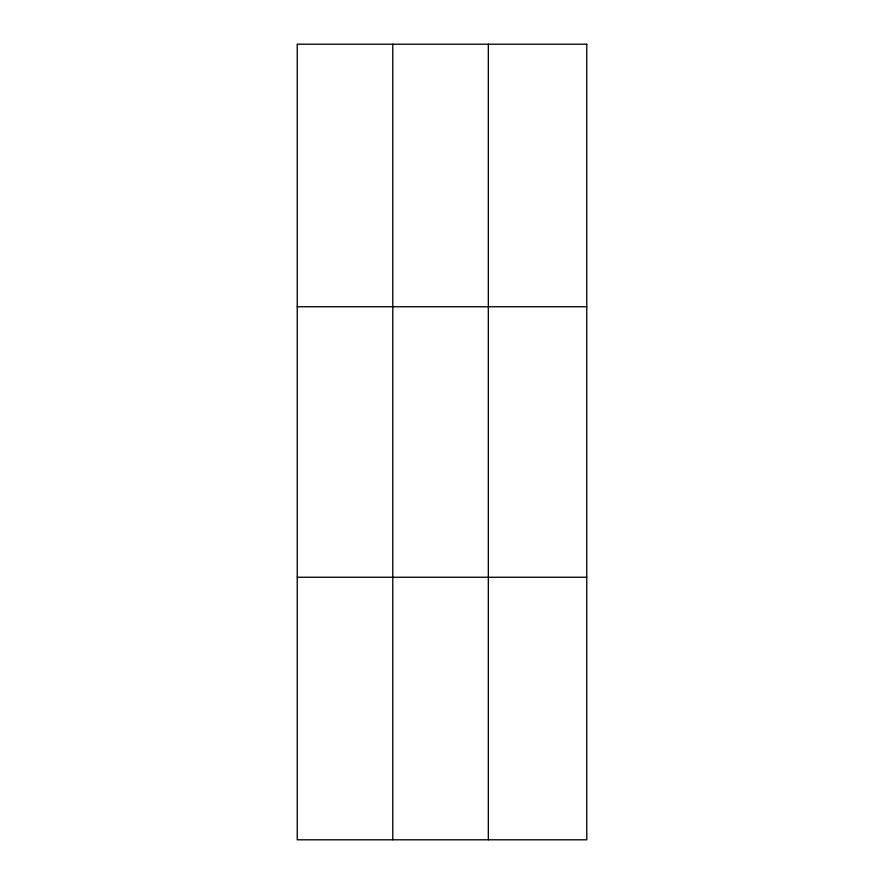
<?xml version="1.0" encoding="UTF-8"?>
<svg xmlns="http://www.w3.org/2000/svg" width="884" height="884" viewBox="0 0 884 884"><rect width="100%" height="100%" fill="white"/><g stroke="black" fill="none" stroke-linecap="round" stroke-linejoin="round"><path stroke-width="1.33" d="M392.783 44.2L392.783 839.8M488.322 44.2L488.322 839.8M297.234 306.748L586.766 306.748M297.234 577.252L586.766 577.252M586.766 44.2L586.766 839.8L297.234 839.8L297.234 44.2L586.766 44.2"/></g></svg>
